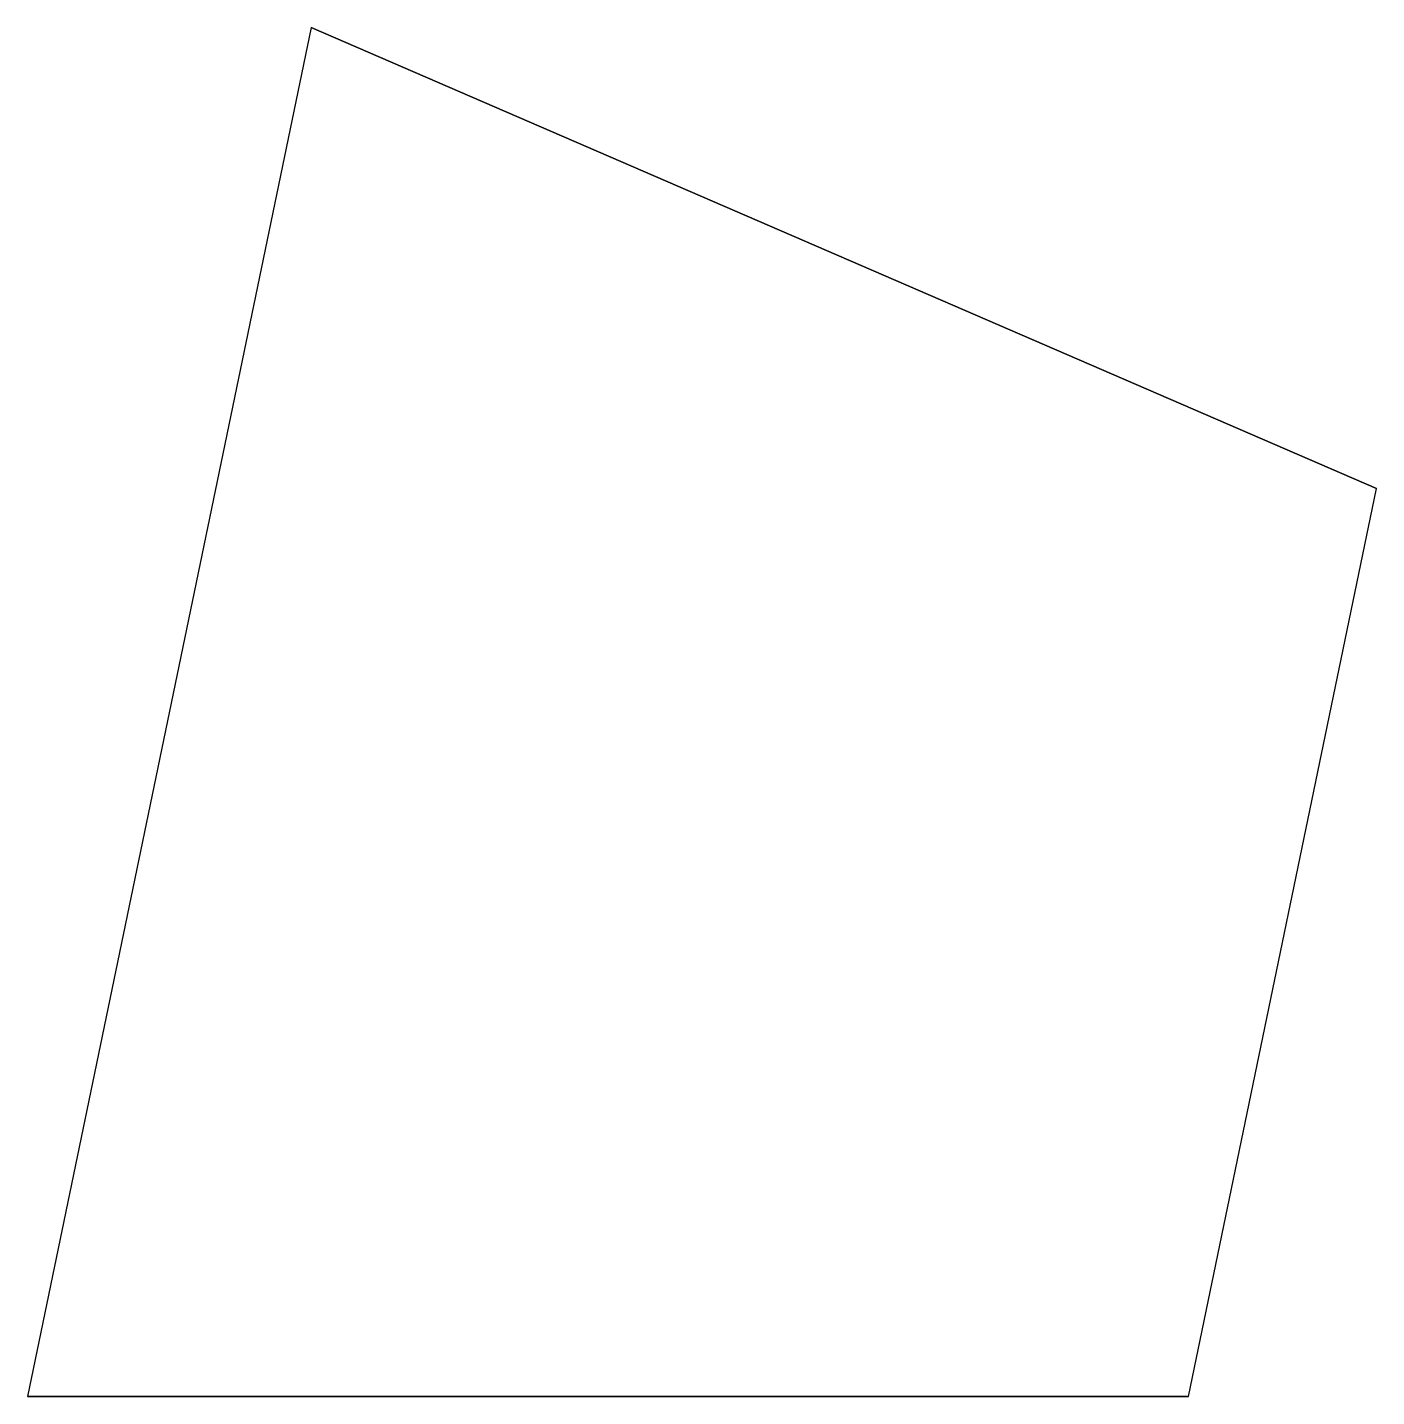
# Model space of a CAD drawing. Header units: millimetres. Extents: x -38.7 to 15.2, y -20.5 to 34.2.
import ezdxf

# ---------------------------------------------------------------- set-up
doc = ezdxf.new("R2010")
doc.units = ezdxf.units.MM
doc.layers.get('0').update_dxf_attribs({"linetype": 'CONTINUOUS'})

msp = doc.modelspace()

# ---------------------------------------------------------------- linework, layer by layer
for p, q in [((-27.358, 34.195), (-38.69, -20.515)), ((-27.358, 34.195), (15.203, 15.774)), ((7.686, -20.515), (-38.69, -20.515))]:
    msp.add_line(p, q)
msp.add_lwpolyline([(-27.358, 34.195), (-38.69, -20.515), (7.686, -20.515), (15.203, 15.774)], close=True)

doc.saveas('drawing.dxf')
